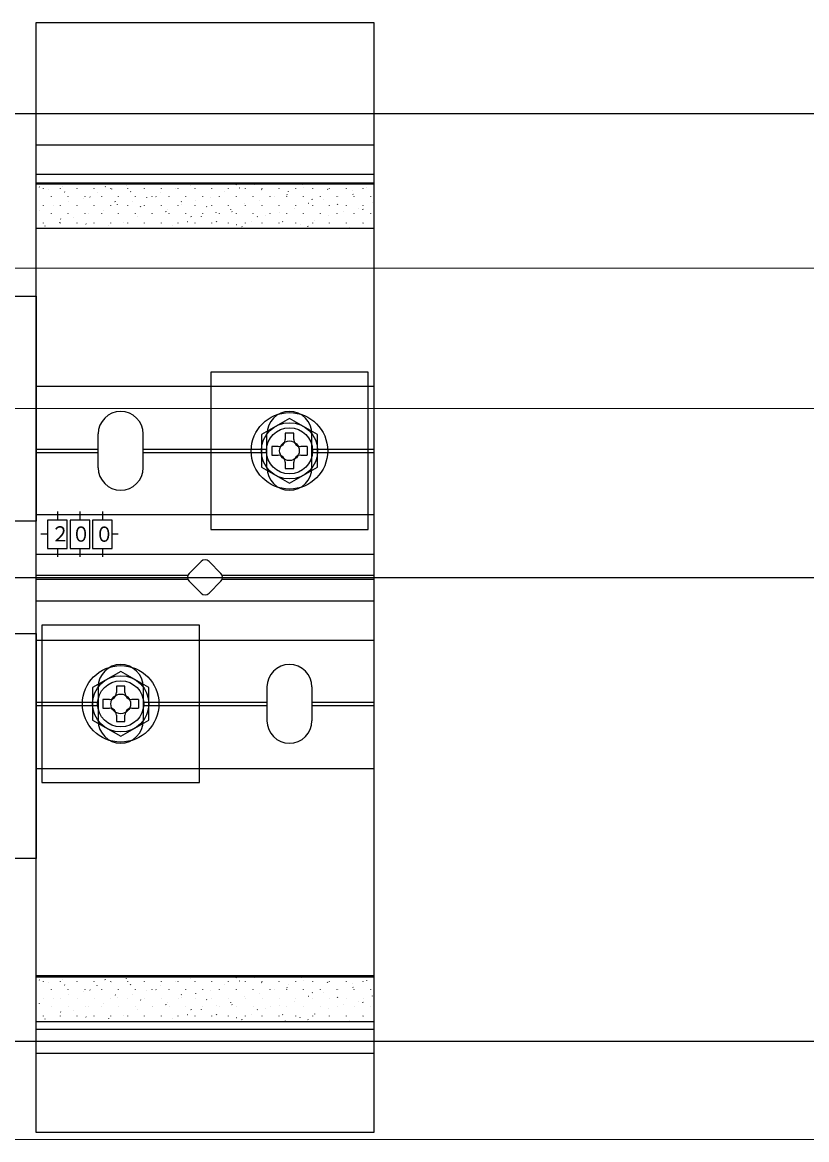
# Model space of a CAD drawing. Units: millimetres, scale not verified. Extents: x -875 to 875, y -1300 to 1292.
# Drawn here: x 298.6 to 438, y -924.8 to -726 of the extents above; entities that cross this region are included whole.
import ezdxf
from ezdxf.enums import TextEntityAlignment as Align

# ---------------------------------------------------------------- set-up
doc = ezdxf.new("R2010")
doc.units = ezdxf.units.MM
doc.header["$LTSCALE"] = 8
doc.layers.add('0-4_YKK_12', color=2, linetype='Continuous', lineweight=18)
doc.layers.add('0-5_YKK_13', color=4, linetype='Continuous')
doc.layers.add('0-9_YSS_K', color=3, linetype='Continuous')
doc.styles.add('ＭＳ ゴシック', font='')
doc.styles.get('ＭＳ ゴシック').set_extended_font_data('MS Gothic')

msp = doc.modelspace()

# ---------------------------------------------------------------- linework, layer by layer
at = {"layer": '0-4_YKK_12'}
for p, q in [((636.062, -769.75), (-133.938, -769.75)), ((-133.938, -794.75), (636.062, -794.75)), ((656.062, -924.75), (-153.938, -924.75))]:
    msp.add_line(p, q, dxfattribs=at)
at = {"layer": '0-5_YKK_13'}
for p, q in [((301.062, -747.85), (361.062, -747.85)), ((301.062, -753.047), (361.062, -753.047)), ((301.062, -754.574), (361.062, -754.574)), ((301.062, -762.735), (301.062, -754.574)), ((301.062, -754.761), (361.062, -754.761)), ((328.447, -755.016), (328.444, -755.007)), ((336.623, -754.951), (336.567, -754.867)), ((339.784, -754.94), (339.781, -754.93)), ((348.352, -754.915), (348.297, -754.832)), ((351.121, -754.863), (351.117, -754.853)), ((301.638, -755.367), (301.583, -755.284)), ((302.362, -755.659), (302.362, -755.609)), ((303.145, -755.768), (303.142, -755.759)), ((303.737, -757.084), (303.737, -757.034)), ((305.352, -755.659), (305.352, -755.609)), ((305.774, -755.169), (305.771, -755.16)), ((306.141, -756.252), (306.086, -756.168)), ((306.727, -757.084), (306.727, -757.034)), ((308.342, -755.659), (308.342, -755.609)), ((309.717, -757.084), (309.717, -757.034)), ((311.332, -755.659), (311.332, -755.609)), ((311.87, -756.338), (311.866, -756.328)), ((312.707, -757.084), (312.707, -757.034)), ((313.368, -755.331), (313.312, -755.248)), ((314.322, -755.659), (314.322, -755.609)), ((314.482, -755.692), (314.479, -755.682)), ((315.697, -757.084), (315.697, -757.034)), ((317.111, -755.093), (317.107, -755.083)), ((317.312, -755.659), (317.312, -755.609)), ((317.871, -756.216), (317.816, -756.132)), ((318.687, -757.084), (318.687, -757.034)), ((320.302, -755.659), (320.302, -755.609)), ((321.677, -757.084), (321.677, -757.034)), ((322.374, -757.1), (322.319, -757.017)), ((323.206, -756.261), (323.203, -756.252)), ((323.292, -755.659), (323.292, -755.609)), ((324.667, -757.084), (324.667, -757.034)), ((325.819, -755.615), (325.815, -755.606)), ((326.282, -755.659), (326.282, -755.609)), ((327.657, -757.084), (327.657, -757.034)), ((329.272, -755.659), (329.272, -755.609)), ((330.647, -757.084), (330.647, -757.034)), ((332.262, -755.659), (332.262, -755.609)), ((333.637, -757.084), (333.637, -757.034)), ((334.543, -756.184), (334.54, -756.175)), ((335.252, -755.659), (335.252, -755.609)), ((336.627, -757.084), (336.627, -757.034)), ((337.155, -755.538), (337.152, -755.529)), ((338.242, -755.659), (338.242, -755.609)), ((339.617, -757.084), (339.617, -757.034)), ((341.126, -755.835), (341.071, -755.752)), ((341.232, -755.659), (341.232, -755.609)), ((342.607, -757.084), (342.607, -757.034)), ((344.222, -755.659), (344.222, -755.609)), ((345.629, -756.72), (345.574, -756.636)), ((345.597, -757.084), (345.597, -757.034)), ((345.88, -756.108), (345.876, -756.098)), ((347.212, -755.659), (347.212, -755.609)), ((348.492, -755.462), (348.489, -755.452)), ((348.587, -757.084), (348.587, -757.034)), ((350.202, -755.659), (350.202, -755.609)), ((351.577, -757.084), (351.577, -757.034)), ((352.855, -755.799), (352.8, -755.716)), ((353.192, -755.659), (353.192, -755.609)), ((354.567, -757.084), (354.567, -757.034)), ((354.721, -757.007), (354.718, -756.998)), ((356.182, -755.659), (356.182, -755.609)), ((357.216, -756.031), (357.213, -756.022)), ((357.359, -756.684), (357.303, -756.6)), ((357.557, -757.084), (357.557, -757.034)), ((359.172, -755.659), (359.172, -755.609)), ((359.829, -755.385), (359.825, -755.376)), ((360.547, -757.084), (360.547, -757.034)), ((302.362, -758.699), (302.362, -758.649)), ((304.133, -758.559), (304.13, -758.549)), ((305.352, -758.699), (305.352, -758.649)), ((306.745, -757.913), (306.742, -757.903)), ((308.342, -758.699), (308.342, -758.649)), ((309.374, -757.314), (309.371, -757.304)), ((310.644, -757.136), (310.589, -757.053)), ((311.332, -758.699), (311.332, -758.649)), ((314.322, -758.699), (314.322, -758.649)), ((315.148, -758.021), (315.092, -757.937)), ((315.47, -758.482), (315.467, -758.473)), ((317.312, -758.699), (317.312, -758.649)), ((318.082, -757.836), (318.079, -757.826)), ((319.651, -758.905), (319.596, -758.822)), ((320.302, -758.699), (320.302, -758.649)), ((320.711, -757.237), (320.708, -757.228)), ((323.292, -758.699), (323.292, -758.649)), ((326.282, -758.699), (326.282, -758.649)), ((326.807, -758.405), (326.803, -758.396)), ((326.877, -757.985), (326.822, -757.901)), ((329.272, -758.699), (329.272, -758.649)), ((329.419, -757.759), (329.415, -757.75)), ((331.38, -758.869), (331.325, -758.786)), ((332.048, -757.16), (332.044, -757.151)), ((332.262, -758.699), (332.262, -758.649)), ((335.252, -758.699), (335.252, -758.649)), ((338.143, -758.329), (338.14, -758.319)), ((338.242, -758.699), (338.242, -758.649)), ((340.755, -757.683), (340.752, -757.673)), ((341.232, -758.699), (341.232, -758.649)), ((343.384, -757.084), (343.381, -757.074)), ((344.222, -758.699), (344.222, -758.649)), ((347.212, -758.699), (347.212, -758.649)), ((349.48, -758.252), (349.477, -758.243)), ((350.132, -757.604), (350.077, -757.521)), ((350.202, -758.699), (350.202, -758.649)), ((352.092, -757.606), (352.089, -757.597)), ((353.192, -758.699), (353.192, -758.649)), ((354.635, -758.489), (354.58, -758.405)), ((356.182, -758.699), (356.182, -758.649)), ((359.172, -758.699), (359.172, -758.649)), ((360.817, -758.175), (360.813, -758.166)), ((301.638, -759.535), (301.635, -759.525)), ((303.737, -760.124), (303.737, -760.074)), ((305.402, -761.054), (305.347, -760.971)), ((306.727, -760.124), (306.727, -760.074)), ((307.734, -760.703), (307.73, -760.693)), ((309.717, -760.124), (309.717, -760.074)), ((310.346, -760.057), (310.342, -760.047)), ((312.707, -760.124), (312.707, -760.074)), ((312.975, -759.458), (312.971, -759.448)), ((315.697, -760.124), (315.697, -760.074)), ((318.687, -760.124), (318.687, -760.074)), ((319.07, -760.626), (319.067, -760.617)), ((321.677, -760.124), (321.677, -760.074)), ((321.682, -759.98), (321.679, -759.971)), ((324.154, -759.79), (324.099, -759.706)), ((324.311, -759.381), (324.308, -759.372)), ((324.667, -760.124), (324.667, -760.074)), ((327.657, -760.124), (327.657, -760.074)), ((328.657, -760.674), (328.602, -760.591)), ((330.407, -760.549), (330.404, -760.54)), ((330.647, -760.124), (330.647, -760.074)), ((333.019, -759.903), (333.016, -759.894)), ((333.637, -760.124), (333.637, -760.074)), ((335.648, -759.305), (335.645, -759.295)), ((335.884, -759.754), (335.828, -759.67)), ((336.627, -760.124), (336.627, -760.074)), ((339.617, -760.124), (339.617, -760.074)), ((340.387, -760.638), (340.332, -760.555)), ((341.744, -760.473), (341.74, -760.463)), ((342.607, -760.124), (342.607, -760.074)), ((344.356, -759.827), (344.352, -759.817)), ((345.597, -760.124), (345.597, -760.074)), ((346.985, -759.228), (346.981, -759.218)), ((348.587, -760.124), (348.587, -760.074)), ((351.577, -760.124), (351.577, -760.074)), ((353.08, -760.396), (353.077, -760.387)), ((354.567, -760.124), (354.567, -760.074)), ((355.692, -759.75), (355.689, -759.741)), ((357.557, -760.124), (357.557, -760.074)), ((358.321, -759.151), (358.318, -759.142)), ((359.138, -759.373), (359.083, -759.29)), ((360.547, -760.124), (360.547, -760.074)), ((302.362, -761.739), (302.362, -761.689)), ((302.609, -762.278), (302.606, -762.268)), ((305.238, -761.679), (305.235, -761.669)), ((305.352, -761.739), (305.352, -761.689)), ((308.342, -761.739), (308.342, -761.689)), ((309.905, -761.939), (309.85, -761.855)), ((311.332, -761.739), (311.332, -761.689)), ((313.946, -762.201), (313.943, -762.192)), ((314.322, -761.739), (314.322, -761.689)), ((316.575, -761.602), (316.572, -761.593)), ((317.312, -761.739), (317.312, -761.689)), ((320.302, -761.739), (320.302, -761.689)), ((323.292, -761.739), (323.292, -761.689)), ((325.283, -762.124), (325.279, -762.115)), ((326.282, -761.739), (326.282, -761.689)), ((327.912, -761.525), (327.908, -761.516)), ((329.272, -761.739), (329.272, -761.689)), ((332.262, -761.739), (332.262, -761.689)), ((333.16, -761.558), (333.105, -761.475)), ((334.007, -762.694), (334.004, -762.684)), ((335.252, -761.739), (335.252, -761.689)), ((336.619, -762.048), (336.616, -762.038)), ((337.664, -762.443), (337.608, -762.359)), ((338.242, -761.739), (338.242, -761.689)), ((339.248, -761.449), (339.245, -761.439)), ((341.232, -761.739), (341.232, -761.689)), ((344.222, -761.739), (344.222, -761.689)), ((344.89, -761.522), (344.835, -761.439)), ((345.344, -762.617), (345.34, -762.608)), ((347.212, -761.739), (347.212, -761.689)), ((347.956, -761.971), (347.953, -761.962)), ((349.393, -762.407), (349.338, -762.323)), ((350.202, -761.739), (350.202, -761.689)), ((350.585, -761.372), (350.582, -761.363)), ((353.192, -761.739), (353.192, -761.689)), ((356.182, -761.739), (356.182, -761.689)), ((356.68, -762.54), (356.677, -762.531)), ((359.172, -761.739), (359.172, -761.689)), ((359.293, -761.894), (359.289, -761.885)), ((301.062, -790.75), (361.062, -790.75)), ((312.062, -805.25), (312.062, -799.25)), ((320.062, -805.25), (320.062, -799.25)), ((342.062, -805.25), (342.062, -799.25)), ((346.813, -799.1), (345.313, -799.1)), ((345.313, -799.1), (345.313, -800.25)), ((346.813, -800.25), (346.813, -799.1)), ((350.062, -805.25), (350.062, -799.25)), ((301.062, -801.95), (312.062, -801.95)), ((301.062, -802.55), (312.062, -802.55)), ((320.062, -801.95), (342.062, -801.95)), ((320.062, -802.55), (342.062, -802.55)), ((344.063, -801.5), (342.913, -801.5)), ((349.213, -801.5), (348.063, -801.5)), ((349.213, -801.5), (349.213, -803)), ((350.062, -801.95), (361.062, -801.95)), ((350.062, -802.55), (361.062, -802.55)), ((345.313, -804.25), (345.313, -805.4)), ((346.813, -805.4), (346.813, -804.25)), ((348.063, -803), (349.213, -803)), ((345.313, -805.4), (346.813, -805.4)), ((301.062, -813.6), (361.062, -813.6)), ((304.812, -813.041), (304.812, -814.6)), ((308.812, -813.041), (308.812, -814.6)), ((312.812, -813.041), (312.812, -814.6)), ((303.062, -817.1), (301.892, -817.1)), ((315.597, -817.1), (314.562, -817.1)), ((301.062, -820.6), (361.062, -820.6)), ((304.812, -819.6), (304.812, -821.075)), ((308.812, -819.6), (308.812, -821.075)), ((312.812, -819.6), (312.812, -821.075)), ((328.234, -824.043), (330.355, -821.922)), ((331.77, -821.922), (333.891, -824.043)), ((327.987, -824.45), (301.062, -824.45)), ((361.062, -824.45), (334.138, -824.45)), ((301.062, -825.05), (327.987, -825.05)), ((330.355, -827.579), (328.234, -825.457)), ((333.891, -825.457), (331.77, -827.579)), ((334.138, -825.05), (361.062, -825.05)), ((301.062, -828.9), (361.062, -828.9)), ((301.062, -835.9), (361.062, -835.9)), ((312.062, -844.25), (312.062, -850.25)), ((316.812, -844.1), (315.312, -844.1)), ((315.312, -844.1), (315.312, -845.25)), ((316.812, -845.25), (316.812, -844.1)), ((320.062, -844.25), (320.062, -850.25)), ((342.062, -844.25), (342.062, -850.25)), ((350.062, -844.25), (350.062, -850.25)), ((301.062, -846.95), (312.062, -846.95)), ((301.062, -847.55), (312.062, -847.55)), ((314.062, -846.5), (312.912, -846.5)), ((319.212, -846.5), (318.062, -846.5)), ((318.062, -848), (319.212, -848)), ((319.212, -846.5), (319.212, -848)), ((320.062, -846.95), (342.062, -846.95)), ((320.062, -847.55), (342.062, -847.55)), ((350.062, -846.95), (361.062, -846.95)), ((350.062, -847.55), (361.062, -847.55)), ((315.312, -849.25), (315.312, -850.4)), ((315.312, -850.4), (316.812, -850.4)), ((316.812, -850.4), (316.812, -849.25)), ((301.062, -858.75), (361.062, -858.75)), ((301.062, -903.769), (301.062, -895.548)), ((301.062, -895.548), (361.062, -895.548)), ((301.062, -895.796), (361.062, -895.796)), ((317.111, -896.126), (317.107, -896.117)), ((328.447, -896.05), (328.444, -896.04)), ((336.623, -895.984), (336.567, -895.901)), ((339.784, -895.973), (339.781, -895.964)), ((348.352, -895.948), (348.297, -895.865)), ((351.121, -895.896), (351.117, -895.887)), ((301.638, -896.401), (301.583, -896.318)), ((302.362, -896.693), (302.362, -896.643)), ((303.145, -896.802), (303.142, -896.793)), ((303.737, -898.118), (303.737, -898.068)), ((305.352, -896.693), (305.352, -896.643)), ((305.774, -896.203), (305.771, -896.194)), ((306.141, -897.285), (306.086, -897.202)), ((306.727, -898.118), (306.727, -898.068)), ((308.342, -896.693), (308.342, -896.643)), ((309.717, -898.118), (309.717, -898.068)), ((310.644, -898.17), (310.589, -898.086)), ((311.332, -896.693), (311.332, -896.643)), ((311.87, -897.371), (311.866, -897.362)), ((312.707, -898.118), (312.707, -898.068)), ((313.368, -896.365), (313.312, -896.282)), ((314.322, -896.693), (314.322, -896.643)), ((314.482, -896.725), (314.479, -896.716)), ((315.697, -898.118), (315.697, -898.068)), ((317.312, -896.693), (317.312, -896.643)), ((317.871, -897.249), (317.816, -897.166)), ((318.687, -898.118), (318.687, -898.068)), ((320.302, -896.693), (320.302, -896.643)), ((321.677, -898.118), (321.677, -898.068)), ((322.374, -898.134), (322.319, -898.05)), ((323.206, -897.295), (323.203, -897.285)), ((323.292, -896.693), (323.292, -896.643)), ((324.667, -898.118), (324.667, -898.068)), ((325.819, -896.649), (325.815, -896.639)), ((326.282, -896.693), (326.282, -896.643)), ((327.657, -898.118), (327.657, -898.068)), ((329.272, -896.693), (329.272, -896.643)), ((330.647, -898.118), (330.647, -898.068)), ((332.262, -896.693), (332.262, -896.643)), ((333.637, -898.118), (333.637, -898.068)), ((334.543, -897.218), (334.54, -897.209)), ((335.252, -896.693), (335.252, -896.643)), ((336.627, -898.118), (336.627, -898.068)), ((337.155, -896.572), (337.152, -896.563)), ((338.242, -896.693), (338.242, -896.643)), ((339.617, -898.118), (339.617, -898.068)), ((341.126, -896.869), (341.071, -896.786)), ((341.232, -896.693), (341.232, -896.643)), ((342.607, -898.118), (342.607, -898.068)), ((343.384, -898.117), (343.381, -898.108)), ((344.222, -896.693), (344.222, -896.643)), ((345.629, -897.753), (345.574, -897.67)), ((345.597, -898.118), (345.597, -898.068)), ((345.88, -897.141), (345.876, -897.132)), ((347.212, -896.693), (347.212, -896.643)), ((348.492, -896.495), (348.489, -896.486)), ((348.587, -898.118), (348.587, -898.068)), ((350.202, -896.693), (350.202, -896.643)), ((351.577, -898.118), (351.577, -898.068)), ((352.855, -896.833), (352.8, -896.75)), ((353.192, -896.693), (353.192, -896.643)), ((354.567, -898.118), (354.567, -898.068)), ((354.721, -898.041), (354.718, -898.031)), ((356.182, -896.693), (356.182, -896.643)), ((357.216, -897.065), (357.213, -897.055)), ((357.359, -897.717), (357.303, -897.634)), ((357.557, -898.118), (357.557, -898.068)), ((359.172, -896.693), (359.172, -896.643)), ((359.829, -896.419), (359.825, -896.409)), ((360.547, -898.118), (360.547, -898.068)), ((302.362, -899.733), (302.362, -899.683)), ((304.133, -899.592), (304.13, -899.583)), ((305.352, -899.733), (305.352, -899.683)), ((306.745, -898.946), (306.742, -898.937)), ((308.342, -899.733), (308.342, -899.683)), ((309.374, -898.347), (309.371, -898.338)), ((311.332, -899.733), (311.332, -899.683)), ((314.322, -899.733), (314.322, -899.683)), ((315.148, -899.054), (315.092, -898.971)), ((315.47, -899.516), (315.467, -899.506)), ((317.312, -899.733), (317.312, -899.683)), ((318.082, -898.869), (318.079, -898.86)), ((319.651, -899.939), (319.596, -899.855)), ((320.302, -899.733), (320.302, -899.683)), ((320.711, -898.271), (320.708, -898.261)), ((323.292, -899.733), (323.292, -899.683)), ((326.282, -899.733), (326.282, -899.683)), ((326.807, -899.439), (326.803, -899.429)), ((326.877, -899.018), (326.822, -898.935)), ((329.272, -899.733), (329.272, -899.683)), ((329.419, -898.793), (329.415, -898.783)), ((331.38, -899.903), (331.325, -899.819)), ((332.048, -898.194), (332.044, -898.185)), ((332.262, -899.733), (332.262, -899.683)), ((335.252, -899.733), (335.252, -899.683)), ((338.143, -899.362), (338.14, -899.353)), ((338.242, -899.733), (338.242, -899.683)), ((340.755, -898.716), (340.752, -898.707)), ((341.232, -899.733), (341.232, -899.683)), ((344.222, -899.733), (344.222, -899.683)), ((347.212, -899.733), (347.212, -899.683)), ((349.48, -899.286), (349.477, -899.276)), ((350.132, -898.638), (350.077, -898.554)), ((350.202, -899.733), (350.202, -899.683)), ((352.092, -898.64), (352.089, -898.63)), ((353.192, -899.733), (353.192, -899.683)), ((354.635, -899.522), (354.58, -899.439)), ((356.182, -899.733), (356.182, -899.683)), ((359.172, -899.733), (359.172, -899.683)), ((360.817, -899.209), (360.813, -899.199)), ((301.638, -900.568), (301.635, -900.559)), ((303.737, -901.158), (303.737, -901.108)), ((305.402, -902.088), (305.347, -902.005)), ((306.727, -901.158), (306.727, -901.108)), ((307.734, -901.736), (307.73, -901.727)), ((309.717, -901.158), (309.717, -901.108)), ((310.346, -901.09), (310.342, -901.081)), ((312.707, -901.158), (312.707, -901.108)), ((312.975, -900.491), (312.971, -900.482)), ((315.697, -901.158), (315.697, -901.108)), ((318.687, -901.158), (318.687, -901.108)), ((319.07, -901.66), (319.067, -901.65)), ((321.677, -901.158), (321.677, -901.108)), ((321.682, -901.014), (321.679, -901.004)), ((324.154, -900.823), (324.099, -900.74)), ((324.311, -900.415), (324.308, -900.405)), ((324.667, -901.158), (324.667, -901.108)), ((327.657, -901.158), (327.657, -901.108)), ((328.657, -901.708), (328.602, -901.624)), ((330.407, -901.583), (330.404, -901.574)), ((330.647, -901.158), (330.647, -901.108)), ((333.019, -900.937), (333.016, -900.928)), ((333.637, -901.158), (333.637, -901.108)), ((335.648, -900.338), (335.645, -900.329)), ((335.884, -900.787), (335.828, -900.704)), ((336.627, -901.158), (336.627, -901.108)), ((339.617, -901.158), (339.617, -901.108)), ((340.387, -901.672), (340.332, -901.588)), ((341.744, -901.506), (341.74, -901.497)), ((342.607, -901.158), (342.607, -901.108)), ((344.356, -900.86), (344.352, -900.851)), ((345.597, -901.158), (345.597, -901.108)), ((346.985, -900.261), (346.981, -900.252)), ((348.587, -901.158), (348.587, -901.108)), ((351.577, -901.158), (351.577, -901.108)), ((353.08, -901.43), (353.077, -901.42)), ((354.567, -901.158), (354.567, -901.108)), ((355.692, -900.784), (355.689, -900.774)), ((357.557, -901.158), (357.557, -901.108)), ((358.321, -900.185), (358.318, -900.175)), ((359.138, -900.407), (359.083, -900.323)), ((360.547, -901.158), (360.547, -901.108)), ((302.362, -902.773), (302.362, -902.723)), ((302.609, -903.311), (302.606, -903.302)), ((305.238, -902.712), (305.235, -902.703)), ((305.352, -902.773), (305.352, -902.723)), ((308.342, -902.773), (308.342, -902.723)), ((309.905, -902.972), (309.85, -902.889)), ((311.332, -902.773), (311.332, -902.723)), ((313.946, -903.235), (313.943, -903.225)), ((314.322, -902.773), (314.322, -902.723)), ((316.575, -902.636), (316.572, -902.626)), ((317.312, -902.773), (317.312, -902.723)), ((320.302, -902.773), (320.302, -902.723)), ((323.292, -902.773), (323.292, -902.723)), ((325.283, -903.158), (325.279, -903.148)), ((326.282, -902.773), (326.282, -902.723)), ((327.912, -902.559), (327.908, -902.55)), ((329.272, -902.773), (329.272, -902.723)), ((332.262, -902.773), (332.262, -902.723)), ((333.16, -902.592), (333.105, -902.509)), ((334.007, -903.727), (334.004, -903.718)), ((335.252, -902.773), (335.252, -902.723)), ((336.619, -903.081), (336.616, -903.072)), ((337.664, -903.476), (337.608, -903.393)), ((338.242, -902.773), (338.242, -902.723)), ((339.248, -902.482), (339.245, -902.473)), ((341.232, -902.773), (341.232, -902.723)), ((344.222, -902.773), (344.222, -902.723)), ((344.89, -902.556), (344.835, -902.473)), ((345.344, -903.651), (345.34, -903.641)), ((347.212, -902.773), (347.212, -902.723)), ((347.956, -903.005), (347.953, -902.995)), ((349.393, -903.44), (349.338, -903.357)), ((350.202, -902.773), (350.202, -902.723)), ((350.585, -902.406), (350.582, -902.396)), ((353.192, -902.773), (353.192, -902.723)), ((356.182, -902.773), (356.182, -902.723)), ((356.68, -903.574), (356.677, -903.565)), ((359.172, -902.773), (359.172, -902.723)), ((359.293, -902.928), (359.289, -902.919)), ((301.062, -905.074), (361.062, -905.074)), ((301.062, -909.35), (361.062, -909.35))]:
    msp.add_line(p, q, dxfattribs=at)
for points in [[(361.062, -726.05), (361.062, -923.45), (301.062, -923.45), (301.062, -726.05)], [(301.062, -774.75), (301.062, -814.75), (261.062, -814.75), (261.062, -774.75)], [(332.062, -788.25), (332.062, -816.25), (360.062, -816.25), (360.062, -788.25)], [(351.063, -799.364), (346.063, -796.477), (341.063, -799.364), (341.063, -805.137), (346.063, -808.024), (351.063, -805.137)], [(303.062, -819.6), (306.562, -819.6), (306.562, -814.6), (303.062, -814.6)], [(307.062, -819.6), (310.562, -819.6), (310.562, -814.6), (307.062, -814.6)], [(311.062, -819.6), (314.562, -819.6), (314.562, -814.6), (311.062, -814.6)], [(302.062, -833.25), (302.062, -861.25), (330.062, -861.25), (330.062, -833.25)], [(301.062, -834.75), (301.062, -874.75), (261.062, -874.75), (261.062, -834.75)], [(321.062, -844.364), (316.062, -841.477), (311.062, -844.364), (311.062, -850.137), (316.062, -853.024), (321.062, -850.137)]]:
    msp.add_lwpolyline(points, close=True, dxfattribs=at)
for points in [[(361.062, -754.574), (361.062, -762.735), (301.062, -762.735)], [(342.913, -801.5), (342.913, -803), (344.063, -803)], [(312.912, -846.5), (312.912, -848), (314.062, -848)], [(361.062, -895.548), (361.062, -903.769), (301.062, -903.769)]]:
    msp.add_lwpolyline(points, dxfattribs=at)
for centre, radius in [((346.063, -802.25), 6.8), ((346.063, -802.25), 5), ((346.063, -802.25), 4.1), ((346.062, -802.25), 1.75), ((316.062, -847.25), 6.8), ((316.062, -847.25), 5), ((316.062, -847.25), 4.1), ((316.062, -847.25), 1.75)]:
    msp.add_circle(centre, radius, dxfattribs=at)
for centre, radius, start, end in [((316.062, -799.25), 4, 0, 180), ((346.062, -799.25), 4, 0, 180), ((344.063, -800.25), 1.25, 270, 0), ((348.063, -800.25), 1.25, 180, 270), ((344.063, -804.25), 1.25, 0, 90), ((348.063, -804.25), 1.25, 90, 180), ((316.062, -805.25), 4, 180, 0), ((346.062, -805.25), 4, 180, 0), ((331.062, -822.629), 1, 45, 135), ((328.941, -824.75), 1, 135, 225), ((333.184, -824.75), 1, 315, 45), ((331.062, -826.872), 1, 225, 315), ((316.062, -844.25), 4, 0, 180), ((346.062, -844.25), 4, 0, 180), ((314.062, -845.25), 1.25, 270, 0), ((318.062, -845.25), 1.25, 180, 270), ((314.062, -849.25), 1.25, 0, 90), ((318.062, -849.25), 1.25, 90, 180), ((316.062, -850.25), 4, 180, 0), ((346.062, -850.25), 4, 180, 0)]:
    msp.add_arc(centre, radius, start, end, dxfattribs=at)
at = {"layer": '0-9_YSS_K'}
for p, q in [((-163.938, -742.25), (671.062, -742.25)), ((-333.938, -824.75), (786.062, -824.75)), ((-163.938, -907.25), (671.062, -907.25))]:
    msp.add_line(p, q, dxfattribs=at)

# ---------------------------------------------------------------- texts
at = {"layer": '0-5_YKK_13', "style": 'ＭＳ ゴシック', "width": 0.9}
for s, p in [('２', (303.657, -819.182)), ('０', (307.345, -819.222)), ('０', (311.482, -819.241))]:
    msp.add_text(s, height=2.711, dxfattribs=at).set_placement(p, align=Align.BOTTOM_LEFT)

doc.saveas('drawing.dxf')
